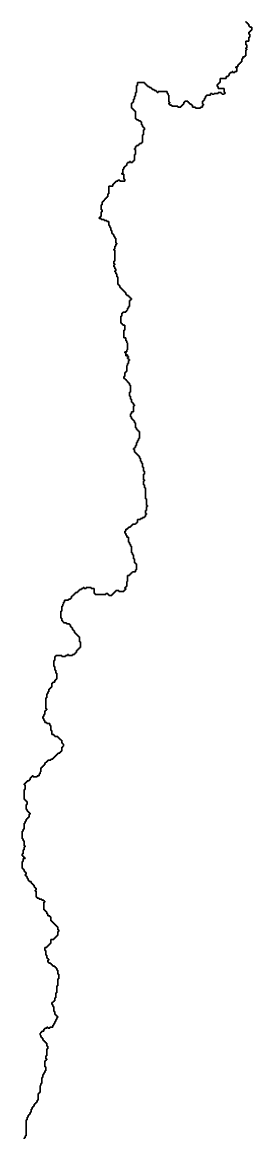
# Model space of a CAD drawing. Header units: inches. Extents: x -98695 to 376223, y 1122520 to 1501782.
# Drawn here: x 84011 to 91198, y 1304827 to 1339743 of the extents above; entities that cross this region are included whole.
import ezdxf

# ---------------------------------------------------------------- set-up
doc = ezdxf.new("R2010")
doc.units = ezdxf.units.IN
doc.header["$MEASUREMENT"] = 0
doc.layers.add('subs1', color=7, linetype='Continuous', true_color=0xc8dcf7)

msp = doc.modelspace()

# ---------------------------------------------------------------- linework, layer by layer
at = {"layer": 'subs1'}
for points in [[(91013, 1339774, 0), (91013, 1339743, 0), (91044, 1339743, 0), (91044, 1339712, 0), (91075, 1339712, 0), (91075, 1339681, 0), (91106, 1339681, 0), (91106, 1339620, 0), (91137, 1339620, 0), (91137, 1339589, 0), (91198, 1339589, 0), (91198, 1339496, 0), (91167, 1339496, 0), (91167, 1339465, 0), (91137, 1339465, 0), (91137, 1339435, 0), (91106, 1339435, 0), (91106, 1339373, 0), (91137, 1339373, 0), (91137, 1339280, 0), (91106, 1339280, 0), (91106, 1339157, 0), (91013, 1339157, 0), (91013, 1339034, 0), (91044, 1339034, 0), (91044, 1338941, 0), (91013, 1338941, 0), (91013, 1338910, 0), (91044, 1338910, 0), (91044, 1338879, 0), (91013, 1338879, 0), (91013, 1338694, 0), (90982, 1338694, 0), (90982, 1338663, 0), (90921, 1338663, 0), (90921, 1338602, 0), (90890, 1338602, 0), (90890, 1338509, 0), (90859, 1338509, 0), (90859, 1338478, 0), (90828, 1338478, 0), (90828, 1338448, 0), (90797, 1338448, 0), (90797, 1338417, 0), (90766, 1338417, 0), (90766, 1338355, 0), (90705, 1338355, 0), (90705, 1338324, 0), (90736, 1338324, 0), (90736, 1338201, 0), (90674, 1338201, 0), (90674, 1338170, 0), (90612, 1338170, 0), (90612, 1338201, 0), (90581, 1338201, 0), (90581, 1338170, 0), (90520, 1338170, 0), (90520, 1338139, 0), (90489, 1338139, 0), (90489, 1338077, 0), (90458, 1338077, 0), (90458, 1338047, 0), (90396, 1338047, 0), (90396, 1337985, 0), (90211, 1337985, 0), (90211, 1337861, 0), (90180, 1337861, 0), (90180, 1337831, 0), (90150, 1337831, 0), (90150, 1337800, 0), (90119, 1337800, 0), (90119, 1337738, 0), (90150, 1337738, 0), (90150, 1337676, 0), (90335, 1337676, 0), (90335, 1337553, 0), (90365, 1337553, 0), (90365, 1337522, 0), (90335, 1337522, 0), (90335, 1337491, 0), (90273, 1337491, 0), (90273, 1337522, 0), (90242, 1337522, 0), (90242, 1337553, 0), (90150, 1337553, 0), (90150, 1337522, 0), (90026, 1337522, 0), (90026, 1337491, 0), (89964, 1337491, 0), (89964, 1337522, 0), (89903, 1337522, 0), (89903, 1337460, 0), (89779, 1337460, 0), (89779, 1337430, 0), (89749, 1337430, 0), (89749, 1337368, 0), (89718, 1337368, 0), (89718, 1337306, 0), (89687, 1337306, 0), (89687, 1337275, 0), (89656, 1337275, 0), (89656, 1337183, 0), (89687, 1337183, 0), (89687, 1337152, 0), (89656, 1337152, 0), (89656, 1337090, 0), (89594, 1337090, 0), (89594, 1337059, 0), (89440, 1337059, 0), (89440, 1337090, 0), (89347, 1337090, 0), (89347, 1337152, 0), (89317, 1337152, 0), (89317, 1337183, 0), (89255, 1337183, 0), (89255, 1337214, 0), (89224, 1337214, 0), (89224, 1337244, 0), (89193, 1337244, 0), (89193, 1337275, 0), (89101, 1337275, 0), (89101, 1337244, 0), (89070, 1337244, 0), (89070, 1337183, 0), (89039, 1337183, 0), (89039, 1337152, 0), (89008, 1337152, 0), (89008, 1337121, 0), (88977, 1337121, 0), (88977, 1337090, 0), (88885, 1337090, 0), (88885, 1337121, 0), (88700, 1337121, 0), (88700, 1337152, 0), (88638, 1337152, 0), (88638, 1337183, 0), (88607, 1337183, 0), (88607, 1337214, 0), (88638, 1337214, 0), (88638, 1337244, 0), (88607, 1337244, 0), (88607, 1337460, 0), (88576, 1337460, 0), (88576, 1337522, 0), (88545, 1337522, 0), (88545, 1337584, 0), (88268, 1337584, 0), (88268, 1337553, 0), (88237, 1337553, 0), (88237, 1337584, 0), (88206, 1337584, 0), (88206, 1337615, 0), (88144, 1337615, 0), (88144, 1337645, 0), (88083, 1337645, 0), (88083, 1337676, 0), (88052, 1337676, 0), (88052, 1337707, 0), (87990, 1337707, 0), (87990, 1337738, 0), (87929, 1337738, 0), (87929, 1337769, 0), (87898, 1337769, 0), (87898, 1337800, 0), (87867, 1337800, 0), (87867, 1337831, 0), (87836, 1337831, 0), (87836, 1337861, 0), (87620, 1337861, 0), (87620, 1337769, 0), (87589, 1337769, 0), (87589, 1337553, 0), (87558, 1337553, 0), (87558, 1337430, 0), (87528, 1337430, 0), (87528, 1337337, 0), (87497, 1337337, 0), (87497, 1337244, 0), (87466, 1337244, 0), (87466, 1337214, 0), (87435, 1337214, 0), (87435, 1337059, 0), (87466, 1337059, 0), (87466, 1337029, 0), (87497, 1337029, 0), (87497, 1336998, 0), (87528, 1336998, 0), (87528, 1336967, 0), (87558, 1336967, 0), (87558, 1336720, 0), (87589, 1336720, 0), (87589, 1336689, 0), (87651, 1336689, 0), (87651, 1336658, 0), (87713, 1336658, 0), (87713, 1336628, 0), (87743, 1336628, 0), (87743, 1336535, 0), (87774, 1336535, 0), (87774, 1336473, 0), (87805, 1336473, 0), (87805, 1336442, 0), (87836, 1336442, 0), (87836, 1336381, 0), (87805, 1336381, 0), (87805, 1336227, 0), (87774, 1336227, 0), (87774, 1335980, 0), (87743, 1335980, 0), (87743, 1335949, 0), (87682, 1335949, 0), (87682, 1335918, 0), (87651, 1335918, 0), (87651, 1335887, 0), (87589, 1335887, 0), (87589, 1335856, 0), (87558, 1335856, 0), (87558, 1335795, 0), (87528, 1335795, 0), (87528, 1335764, 0), (87558, 1335764, 0), (87558, 1335610, 0), (87528, 1335610, 0), (87528, 1335425, 0), (87497, 1335425, 0), (87497, 1335394, 0), (87466, 1335394, 0), (87466, 1335363, 0), (87404, 1335363, 0), (87404, 1335394, 0), (87373, 1335394, 0), (87373, 1335363, 0), (87312, 1335363, 0), (87312, 1335332, 0), (87281, 1335332, 0), (87281, 1335270, 0), (87250, 1335270, 0), (87250, 1335239, 0), (87219, 1335239, 0), (87219, 1335209, 0), (87188, 1335209, 0), (87188, 1335147, 0), (87157, 1335147, 0), (87157, 1335024, 0), (87127, 1335024, 0), (87127, 1334993, 0), (87188, 1334993, 0), (87188, 1334838, 0), (87219, 1334838, 0), (87219, 1334777, 0), (87065, 1334777, 0), (87065, 1334808, 0), (87003, 1334808, 0), (87003, 1334777, 0), (86941, 1334777, 0), (86941, 1334746, 0), (86911, 1334746, 0), (86911, 1334715, 0), (86880, 1334715, 0), (86880, 1334684, 0), (86849, 1334684, 0), (86849, 1334623, 0), (86726, 1334623, 0), (86726, 1334376, 0), (86695, 1334376, 0), (86695, 1334283, 0), (86664, 1334283, 0), (86664, 1334252, 0), (86633, 1334252, 0), (86633, 1334221, 0), (86602, 1334221, 0), (86602, 1334191, 0), (86571, 1334191, 0), (86571, 1334160, 0), (86540, 1334160, 0), (86540, 1334129, 0), (86510, 1334129, 0), (86510, 1334036, 0), (86479, 1334036, 0), (86479, 1333882, 0), (86510, 1333882, 0), (86510, 1333820, 0), (86479, 1333820, 0), (86479, 1333666, 0), (86448, 1333666, 0), (86448, 1333635, 0), (86417, 1333635, 0), (86417, 1333605, 0), (86479, 1333605, 0), (86479, 1333574, 0), (86571, 1333574, 0), (86571, 1333543, 0), (86664, 1333543, 0), (86664, 1333512, 0), (86726, 1333512, 0), (86726, 1333389, 0), (86756, 1333389, 0), (86756, 1333327, 0), (86787, 1333327, 0), (86787, 1333234, 0), (86818, 1333234, 0), (86818, 1333142, 0), (86849, 1333142, 0), (86849, 1333111, 0), (86880, 1333111, 0), (86880, 1333049, 0), (86911, 1333049, 0), (86911, 1332988, 0), (86941, 1332988, 0), (86941, 1332833, 0), (86972, 1332833, 0), (86972, 1332803, 0), (86941, 1332803, 0), (86941, 1332741, 0), (86911, 1332741, 0), (86911, 1332648, 0), (86880, 1332648, 0), (86880, 1332617, 0), (86911, 1332617, 0), (86911, 1332278, 0), (86880, 1332278, 0), (86880, 1332186, 0), (86911, 1332186, 0), (86911, 1332155, 0), (86880, 1332155, 0), (86880, 1332093, 0), (86911, 1332093, 0), (86911, 1332031, 0), (86941, 1332031, 0), (86941, 1331970, 0), (86911, 1331970, 0), (86911, 1331939, 0), (86941, 1331939, 0), (86941, 1331877, 0), (86972, 1331877, 0), (86972, 1331785, 0), (87003, 1331785, 0), (87003, 1331538, 0), (87034, 1331538, 0), (87034, 1331507, 0), (87065, 1331507, 0), (87065, 1331445, 0), (87096, 1331445, 0), (87096, 1331414, 0), (87127, 1331414, 0), (87127, 1331384, 0), (87157, 1331384, 0), (87157, 1331353, 0), (87188, 1331353, 0), (87188, 1331322, 0), (87219, 1331322, 0), (87219, 1331291, 0), (87250, 1331291, 0), (87250, 1331229, 0), (87281, 1331229, 0), (87281, 1331199, 0), (87342, 1331199, 0), (87342, 1331168, 0), (87373, 1331168, 0), (87373, 1331137, 0), (87404, 1331137, 0), (87404, 1331106, 0), (87435, 1331106, 0), (87435, 1331075, 0), (87404, 1331075, 0), (87404, 1331044, 0), (87373, 1331044, 0), (87373, 1330859, 0), (87342, 1330859, 0), (87342, 1330798, 0), (87312, 1330798, 0), (87312, 1330736, 0), (87281, 1330736, 0), (87281, 1330705, 0), (87250, 1330705, 0), (87250, 1330674, 0), (87157, 1330674, 0), (87157, 1330643, 0), (87127, 1330643, 0), (87127, 1330551, 0), (87096, 1330551, 0), (87096, 1330335, 0), (87127, 1330335, 0), (87127, 1330304, 0), (87157, 1330304, 0), (87157, 1330273, 0), (87219, 1330273, 0), (87219, 1330119, 0), (87188, 1330119, 0), (87188, 1329872, 0), (87250, 1329872, 0), (87250, 1329780, 0), (87281, 1329780, 0), (87281, 1329718, 0), (87312, 1329718, 0), (87312, 1329502, 0), (87281, 1329502, 0), (87281, 1329440, 0), (87219, 1329440, 0), (87219, 1329409, 0), (87250, 1329409, 0), (87250, 1329317, 0), (87281, 1329317, 0), (87281, 1329348, 0), (87312, 1329348, 0), (87312, 1329286, 0), (87342, 1329286, 0), (87342, 1329255, 0), (87312, 1329255, 0), (87312, 1329224, 0), (87342, 1329224, 0), (87342, 1329193, 0), (87373, 1329193, 0), (87373, 1329163, 0), (87342, 1329163, 0), (87342, 1329070, 0), (87312, 1329070, 0), (87312, 1329008, 0), (87281, 1329008, 0), (87281, 1328823, 0), (87250, 1328823, 0), (87250, 1328792, 0), (87219, 1328792, 0), (87219, 1328669, 0), (87188, 1328669, 0), (87188, 1328607, 0), (87219, 1328607, 0), (87219, 1328577, 0), (87250, 1328577, 0), (87250, 1328546, 0), (87281, 1328546, 0), (87281, 1328515, 0), (87312, 1328515, 0), (87312, 1328484, 0), (87342, 1328484, 0), (87342, 1328453, 0), (87373, 1328453, 0), (87373, 1328391, 0), (87404, 1328391, 0), (87404, 1328176, 0), (87373, 1328176, 0), (87373, 1328052, 0), (87404, 1328052, 0), (87404, 1327960, 0), (87435, 1327960, 0), (87435, 1327867, 0), (87466, 1327867, 0), (87466, 1327836, 0), (87497, 1327836, 0), (87497, 1327775, 0), (87528, 1327775, 0), (87528, 1327744, 0), (87497, 1327744, 0), (87497, 1327559, 0), (87435, 1327559, 0), (87435, 1327497, 0), (87404, 1327497, 0), (87404, 1327404, 0), (87435, 1327404, 0), (87435, 1327343, 0), (87466, 1327343, 0), (87466, 1327312, 0), (87497, 1327312, 0), (87497, 1327281, 0), (87528, 1327281, 0), (87528, 1327219, 0), (87558, 1327219, 0), (87558, 1327065, 0), (87589, 1327065, 0), (87589, 1327003, 0), (87620, 1327003, 0), (87620, 1326972, 0), (87651, 1326972, 0), (87651, 1326942, 0), (87682, 1326942, 0), (87682, 1326726, 0), (87651, 1326726, 0), (87651, 1326664, 0), (87620, 1326664, 0), (87620, 1326602, 0), (87589, 1326602, 0), (87589, 1326510, 0), (87558, 1326510, 0), (87558, 1326448, 0), (87528, 1326448, 0), (87528, 1326417, 0), (87497, 1326417, 0), (87497, 1326386, 0), (87528, 1326386, 0), (87528, 1326294, 0), (87558, 1326294, 0), (87558, 1326263, 0), (87589, 1326263, 0), (87589, 1326232, 0), (87620, 1326232, 0), (87620, 1326201, 0), (87651, 1326201, 0), (87651, 1326170, 0), (87682, 1326170, 0), (87682, 1326109, 0), (87713, 1326109, 0), (87713, 1326016, 0), (87743, 1326016, 0), (87743, 1325955, 0), (87774, 1325955, 0), (87774, 1325831, 0), (87805, 1325831, 0), (87805, 1325708, 0), (87836, 1325708, 0), (87836, 1325615, 0), (87805, 1325615, 0), (87805, 1325430, 0), (87836, 1325430, 0), (87836, 1325399, 0), (87805, 1325399, 0), (87805, 1325276, 0), (87836, 1325276, 0), (87836, 1325183, 0), (87867, 1325183, 0), (87867, 1324844, 0), (87898, 1324844, 0), (87898, 1324628, 0), (87929, 1324628, 0), (87929, 1324597, 0), (87898, 1324597, 0), (87898, 1324474, 0), (87867, 1324474, 0), (87867, 1324381, 0), (87898, 1324381, 0), (87898, 1324351, 0), (87867, 1324351, 0), (87867, 1324289, 0), (87836, 1324289, 0), (87836, 1324258, 0), (87774, 1324258, 0), (87774, 1324227, 0), (87713, 1324227, 0), (87713, 1324196, 0), (87620, 1324196, 0), (87620, 1324104, 0), (87589, 1324104, 0), (87589, 1324073, 0), (87558, 1324073, 0), (87558, 1324042, 0), (87466, 1324042, 0), (87466, 1324011, 0), (87435, 1324011, 0), (87435, 1323980, 0), (87404, 1323980, 0), (87404, 1323950, 0), (87342, 1323950, 0), (87342, 1323919, 0), (87312, 1323919, 0), (87312, 1323888, 0), (87250, 1323888, 0), (87250, 1323826, 0), (87219, 1323826, 0), (87219, 1323764, 0), (87250, 1323764, 0), (87250, 1323703, 0), (87281, 1323703, 0), (87281, 1323641, 0), (87342, 1323641, 0), (87342, 1323487, 0), (87373, 1323487, 0), (87373, 1323425, 0), (87404, 1323425, 0), (87404, 1323363, 0), (87435, 1323363, 0), (87435, 1323147, 0), (87466, 1323147, 0), (87466, 1323086, 0), (87497, 1323086, 0), (87497, 1322962, 0), (87528, 1322962, 0), (87528, 1322839, 0), (87558, 1322839, 0), (87558, 1322808, 0), (87589, 1322808, 0), (87589, 1322623, 0), (87558, 1322623, 0), (87558, 1322561, 0), (87466, 1322561, 0), (87466, 1322531, 0), (87435, 1322531, 0), (87435, 1322500, 0), (87404, 1322500, 0), (87404, 1322469, 0), (87373, 1322469, 0), (87373, 1322438, 0), (87312, 1322438, 0), (87312, 1322253, 0), (87281, 1322253, 0), (87281, 1322099, 0), (87250, 1322099, 0), (87250, 1322068, 0), (87219, 1322068, 0), (87219, 1322037, 0), (87250, 1322037, 0), (87250, 1322006, 0), (87219, 1322006, 0), (87219, 1321975, 0), (87188, 1321975, 0), (87188, 1321944, 0), (87034, 1321944, 0), (87034, 1321975, 0), (86941, 1321975, 0), (86941, 1321944, 0), (86911, 1321944, 0), (86911, 1321914, 0), (86880, 1321914, 0), (86880, 1321883, 0), (86849, 1321883, 0), (86849, 1321852, 0), (86818, 1321852, 0), (86818, 1321821, 0), (86726, 1321821, 0), (86726, 1321852, 0), (86695, 1321852, 0), (86695, 1321883, 0), (86633, 1321883, 0), (86633, 1321852, 0), (86294, 1321852, 0), (86294, 1321883, 0), (86263, 1321883, 0), (86263, 1322037, 0), (86170, 1322037, 0), (86170, 1322068, 0), (86016, 1322068, 0), (86016, 1322037, 0), (85954, 1322037, 0), (85954, 1322068, 0), (85923, 1322068, 0), (85923, 1322037, 0), (85862, 1322037, 0), (85862, 1322006, 0), (85800, 1322006, 0), (85800, 1321975, 0), (85769, 1321975, 0), (85769, 1321944, 0), (85738, 1321944, 0), (85738, 1321914, 0), (85677, 1321914, 0), (85677, 1321883, 0), (85646, 1321883, 0), (85646, 1321852, 0), (85615, 1321852, 0), (85615, 1321821, 0), (85584, 1321821, 0), (85584, 1321790, 0), (85553, 1321790, 0), (85553, 1321729, 0), (85522, 1321729, 0), (85522, 1321698, 0), (85461, 1321698, 0), (85461, 1321667, 0), (85337, 1321667, 0), (85337, 1321605, 0), (85307, 1321605, 0), (85307, 1321543, 0), (85276, 1321543, 0), (85276, 1321482, 0), (85245, 1321482, 0), (85245, 1321328, 0), (85214, 1321328, 0), (85214, 1321112, 0), (85245, 1321112, 0), (85245, 1321019, 0), (85276, 1321019, 0), (85276, 1320988, 0), (85307, 1320988, 0), (85307, 1320957, 0), (85399, 1320957, 0), (85399, 1320927, 0), (85492, 1320927, 0), (85492, 1320896, 0), (85522, 1320896, 0), (85522, 1320834, 0), (85553, 1320834, 0), (85553, 1320803, 0), (85584, 1320803, 0), (85584, 1320741, 0), (85615, 1320741, 0), (85615, 1320711, 0), (85646, 1320711, 0), (85646, 1320649, 0), (85677, 1320649, 0), (85677, 1320618, 0), (85708, 1320618, 0), (85708, 1320587, 0), (85738, 1320587, 0), (85738, 1320556, 0), (85769, 1320556, 0), (85769, 1320526, 0), (85800, 1320526, 0), (85800, 1320371, 0), (85831, 1320371, 0), (85831, 1320186, 0), (85800, 1320186, 0), (85800, 1320155, 0), (85769, 1320155, 0), (85769, 1320124, 0), (85738, 1320124, 0), (85738, 1320094, 0), (85708, 1320094, 0), (85708, 1320032, 0), (85677, 1320032, 0), (85677, 1320001, 0), (85646, 1320001, 0), (85646, 1319970, 0), (85584, 1319970, 0), (85584, 1319939, 0), (85461, 1319939, 0), (85461, 1319970, 0), (85430, 1319970, 0), (85430, 1319939, 0), (85368, 1319939, 0), (85368, 1319909, 0), (85245, 1319909, 0), (85245, 1319939, 0), (85060, 1319939, 0), (85060, 1319909, 0), (85029, 1319909, 0), (85029, 1319785, 0), (84998, 1319785, 0), (84998, 1319600, 0), (85029, 1319600, 0), (85029, 1319477, 0), (85060, 1319477, 0), (85060, 1319384, 0), (85091, 1319384, 0), (85091, 1319199, 0), (85060, 1319199, 0), (85060, 1319168, 0), (85029, 1319168, 0), (85029, 1319107, 0), (84967, 1319107, 0), (84967, 1319076, 0), (84936, 1319076, 0), (84936, 1318952, 0), (84906, 1318952, 0), (84906, 1318921, 0), (84875, 1318921, 0), (84875, 1318891, 0), (84844, 1318891, 0), (84844, 1318798, 0), (84813, 1318798, 0), (84813, 1318736, 0), (84782, 1318736, 0), (84782, 1318613, 0), (84751, 1318613, 0), (84751, 1318274, 0), (84782, 1318274, 0), (84782, 1318243, 0), (84751, 1318243, 0), (84751, 1318212, 0), (84720, 1318212, 0), (84720, 1318089, 0), (84690, 1318089, 0), (84690, 1318027, 0), (84659, 1318027, 0), (84659, 1317965, 0), (84690, 1317965, 0), (84690, 1317904, 0), (84720, 1317904, 0), (84720, 1317842, 0), (84782, 1317842, 0), (84782, 1317811, 0), (84875, 1317811, 0), (84875, 1317749, 0), (84906, 1317749, 0), (84906, 1317595, 0), (84936, 1317595, 0), (84936, 1317472, 0), (84998, 1317472, 0), (84998, 1317441, 0), (85029, 1317441, 0), (85029, 1317410, 0), (85121, 1317410, 0), (85121, 1317379, 0), (85152, 1317379, 0), (85152, 1317348, 0), (85183, 1317348, 0), (85183, 1317317, 0), (85214, 1317317, 0), (85214, 1317287, 0), (85245, 1317287, 0), (85245, 1317194, 0), (85276, 1317194, 0), (85276, 1317163, 0), (85307, 1317163, 0), (85307, 1317102, 0), (85276, 1317102, 0), (85276, 1317071, 0), (85245, 1317071, 0), (85245, 1316947, 0), (85214, 1316947, 0), (85214, 1316916, 0), (85183, 1316916, 0), (85183, 1316886, 0), (85121, 1316886, 0), (85121, 1316855, 0), (85091, 1316855, 0), (85091, 1316824, 0), (85060, 1316824, 0), (85060, 1316793, 0), (85029, 1316793, 0), (85029, 1316762, 0), (84998, 1316762, 0), (84998, 1316731, 0), (84967, 1316731, 0), (84967, 1316700, 0), (84906, 1316700, 0), (84906, 1316670, 0), (84813, 1316670, 0), (84813, 1316639, 0), (84782, 1316639, 0), (84782, 1316608, 0), (84751, 1316608, 0), (84751, 1316577, 0), (84720, 1316577, 0), (84720, 1316515, 0), (84690, 1316515, 0), (84690, 1316485, 0), (84659, 1316485, 0), (84659, 1316454, 0), (84628, 1316454, 0), (84628, 1316423, 0), (84597, 1316423, 0), (84597, 1316299, 0), (84566, 1316299, 0), (84566, 1316238, 0), (84535, 1316238, 0), (84535, 1316176, 0), (84474, 1316176, 0), (84474, 1316145, 0), (84350, 1316145, 0), (84350, 1316176, 0), (84319, 1316176, 0), (84319, 1316145, 0), (84289, 1316145, 0), (84289, 1316114, 0), (84258, 1316114, 0), (84258, 1316053, 0), (84227, 1316053, 0), (84227, 1316022, 0), (84165, 1316022, 0), (84165, 1315991, 0), (84134, 1315991, 0), (84134, 1315960, 0), (84104, 1315960, 0), (84104, 1315929, 0), (84073, 1315929, 0), (84073, 1315898, 0), (84104, 1315898, 0), (84104, 1315744, 0), (84073, 1315744, 0), (84073, 1315436, 0), (84104, 1315436, 0), (84104, 1315405, 0), (84134, 1315405, 0), (84134, 1315374, 0), (84165, 1315374, 0), (84165, 1315282, 0), (84134, 1315282, 0), (84134, 1315127, 0), (84165, 1315127, 0), (84165, 1315066, 0), (84196, 1315066, 0), (84196, 1315035, 0), (84227, 1315035, 0), (84227, 1315004, 0), (84258, 1315004, 0), (84258, 1314973, 0), (84227, 1314973, 0), (84227, 1314881, 0), (84196, 1314881, 0), (84196, 1314850, 0), (84165, 1314850, 0), (84165, 1314819, 0), (84134, 1314819, 0), (84134, 1314757, 0), (84104, 1314757, 0), (84104, 1314695, 0), (84073, 1314695, 0), (84073, 1314510, 0), (84042, 1314510, 0), (84042, 1314449, 0), (84011, 1314449, 0), (84011, 1314202, 0), (84042, 1314202, 0), (84042, 1314140, 0), (84073, 1314140, 0), (84073, 1313986, 0), (84104, 1313986, 0), (84104, 1313955, 0), (84073, 1313955, 0), (84073, 1313863, 0), (84042, 1313863, 0), (84042, 1313739, 0), (84011, 1313739, 0), (84011, 1313678, 0), (84042, 1313678, 0), (84042, 1313647, 0), (84073, 1313647, 0), (84073, 1313616, 0), (84104, 1313616, 0), (84104, 1313585, 0), (84042, 1313585, 0), (84042, 1313492, 0), (84011, 1313492, 0), (84011, 1313276, 0), (84042, 1313276, 0), (84042, 1313246, 0), (84073, 1313246, 0), (84073, 1313184, 0), (84104, 1313184, 0), (84104, 1313153, 0), (84134, 1313153, 0), (84134, 1313091, 0), (84104, 1313091, 0), (84104, 1313061, 0), (84134, 1313061, 0), (84134, 1313030, 0), (84165, 1313030, 0), (84165, 1312968, 0), (84196, 1312968, 0), (84196, 1312906, 0), (84227, 1312906, 0), (84227, 1312875, 0), (84289, 1312875, 0), (84289, 1312814, 0), (84319, 1312814, 0), (84319, 1312783, 0), (84350, 1312783, 0), (84350, 1312752, 0), (84381, 1312752, 0), (84381, 1312690, 0), (84412, 1312690, 0), (84412, 1312660, 0), (84443, 1312660, 0), (84443, 1312598, 0), (84412, 1312598, 0), (84412, 1312567, 0), (84443, 1312567, 0), (84443, 1312382, 0), (84474, 1312382, 0), (84474, 1312351, 0), (84535, 1312351, 0), (84535, 1312320, 0), (84628, 1312320, 0), (84628, 1312289, 0), (84690, 1312289, 0), (84690, 1312259, 0), (84720, 1312259, 0), (84720, 1312228, 0), (84690, 1312228, 0), (84690, 1311981, 0), (84720, 1311981, 0), (84720, 1311950, 0), (84751, 1311950, 0), (84751, 1311919, 0), (84782, 1311919, 0), (84782, 1311858, 0), (84813, 1311858, 0), (84813, 1311796, 0), (84875, 1311796, 0), (84875, 1311765, 0), (84906, 1311765, 0), (84906, 1311642, 0), (84936, 1311642, 0), (84936, 1311611, 0), (84967, 1311611, 0), (84967, 1311580, 0), (84998, 1311580, 0), (84998, 1311549, 0), (85029, 1311549, 0), (85029, 1311518, 0), (85060, 1311518, 0), (85060, 1311487, 0), (85091, 1311487, 0), (85091, 1311457, 0), (85121, 1311457, 0), (85121, 1311364, 0), (85152, 1311364, 0), (85152, 1311302, 0), (85121, 1311302, 0), (85121, 1311179, 0), (85091, 1311179, 0), (85091, 1311148, 0), (85060, 1311148, 0), (85060, 1311117, 0), (85029, 1311117, 0), (85029, 1311086, 0), (84998, 1311086, 0), (84998, 1311056, 0), (84906, 1311056, 0), (84906, 1310932, 0), (84875, 1310932, 0), (84875, 1310901, 0), (84844, 1310901, 0), (84844, 1310870, 0), (84813, 1310870, 0), (84813, 1310840, 0), (84782, 1310840, 0), (84782, 1310809, 0), (84720, 1310809, 0), (84720, 1310716, 0), (84751, 1310716, 0), (84751, 1310562, 0), (84782, 1310562, 0), (84782, 1310469, 0), (84813, 1310469, 0), (84813, 1310439, 0), (84844, 1310439, 0), (84844, 1310408, 0), (84813, 1310408, 0), (84813, 1310346, 0), (84844, 1310346, 0), (84844, 1310315, 0), (84906, 1310315, 0), (84906, 1310284, 0), (84936, 1310284, 0), (84936, 1310254, 0), (84967, 1310254, 0), (84967, 1310223, 0), (85029, 1310223, 0), (85029, 1310192, 0), (85060, 1310192, 0), (85060, 1310161, 0), (85091, 1310161, 0), (85091, 1310099, 0), (85121, 1310099, 0), (85121, 1309976, 0), (85152, 1309976, 0), (85152, 1309822, 0), (85121, 1309822, 0), (85121, 1309606, 0), (85091, 1309606, 0), (85091, 1309390, 0), (85060, 1309390, 0), (85060, 1309236, 0), (85029, 1309236, 0), (85029, 1309143, 0), (84998, 1309143, 0), (84998, 1309112, 0), (84967, 1309112, 0), (84967, 1309081, 0), (84936, 1309081, 0), (84936, 1309020, 0), (84967, 1309020, 0), (84967, 1308958, 0), (84998, 1308958, 0), (84998, 1308804, 0), (85029, 1308804, 0), (85029, 1308711, 0), (85060, 1308711, 0), (85060, 1308680, 0), (85091, 1308680, 0), (85091, 1308649, 0), (85121, 1308649, 0), (85121, 1308619, 0), (85091, 1308619, 0), (85091, 1308557, 0), (85060, 1308557, 0), (85060, 1308495, 0), (85029, 1308495, 0), (85029, 1308434, 0), (84998, 1308434, 0), (84998, 1308372, 0), (84967, 1308372, 0), (84967, 1308310, 0), (84875, 1308310, 0), (84875, 1308279, 0), (84813, 1308279, 0), (84813, 1308310, 0), (84782, 1308310, 0), (84782, 1308279, 0), (84720, 1308279, 0), (84720, 1308248, 0), (84690, 1308248, 0), (84690, 1308187, 0), (84628, 1308187, 0), (84628, 1308156, 0), (84597, 1308156, 0), (84597, 1308125, 0), (84566, 1308125, 0), (84566, 1308063, 0), (84597, 1308063, 0), (84597, 1308002, 0), (84628, 1308002, 0), (84628, 1307971, 0), (84659, 1307971, 0), (84659, 1307909, 0), (84690, 1307909, 0), (84690, 1307878, 0), (84720, 1307878, 0), (84720, 1307847, 0), (84751, 1307847, 0), (84751, 1307817, 0), (84782, 1307817, 0), (84782, 1307724, 0), (84813, 1307724, 0), (84813, 1307632, 0), (84782, 1307632, 0), (84782, 1307416, 0), (84751, 1307416, 0), (84751, 1307323, 0), (84782, 1307323, 0), (84782, 1307292, 0), (84751, 1307292, 0), (84751, 1307261, 0), (84720, 1307261, 0), (84720, 1307076, 0), (84751, 1307076, 0), (84751, 1306953, 0), (84720, 1306953, 0), (84720, 1306891, 0), (84690, 1306891, 0), (84690, 1306830, 0), (84659, 1306830, 0), (84659, 1306737, 0), (84628, 1306737, 0), (84628, 1306552, 0), (84597, 1306552, 0), (84597, 1306490, 0), (84566, 1306490, 0), (84566, 1306274, 0), (84535, 1306274, 0), (84535, 1306243, 0), (84505, 1306243, 0), (84505, 1306027, 0), (84474, 1306027, 0), (84474, 1305966, 0), (84443, 1305966, 0), (84443, 1305935, 0), (84412, 1305935, 0), (84412, 1305904, 0), (84381, 1305904, 0), (84381, 1305842, 0), (84350, 1305842, 0), (84350, 1305812, 0), (84319, 1305812, 0), (84319, 1305750, 0), (84289, 1305750, 0), (84289, 1305657, 0), (84258, 1305657, 0), (84258, 1305596, 0), (84227, 1305596, 0), (84227, 1305565, 0), (84196, 1305565, 0), (84196, 1305503, 0), (84165, 1305503, 0), (84165, 1305411, 0), (84134, 1305411, 0), (84134, 1304917, 0), (84104, 1304917, 0), (84104, 1304855, 0), (84073, 1304855, 0), (84073, 1304824, 0)], [(84073, 1304824, 0), (84073, 1304855, 0), (84104, 1304855, 0), (84104, 1304917, 0), (84134, 1304917, 0), (84134, 1305411, 0), (84165, 1305411, 0), (84165, 1305503, 0), (84196, 1305503, 0), (84196, 1305565, 0), (84227, 1305565, 0), (84227, 1305596, 0), (84258, 1305596, 0), (84258, 1305657, 0), (84289, 1305657, 0), (84289, 1305750, 0), (84319, 1305750, 0), (84319, 1305812, 0), (84350, 1305812, 0), (84350, 1305842, 0), (84381, 1305842, 0), (84381, 1305904, 0), (84412, 1305904, 0), (84412, 1305935, 0), (84443, 1305935, 0), (84443, 1305966, 0), (84474, 1305966, 0), (84474, 1306027, 0), (84505, 1306027, 0), (84505, 1306243, 0), (84535, 1306243, 0), (84535, 1306274, 0), (84566, 1306274, 0), (84566, 1306490, 0), (84597, 1306490, 0), (84597, 1306552, 0), (84628, 1306552, 0), (84628, 1306737, 0), (84659, 1306737, 0), (84659, 1306830, 0), (84690, 1306830, 0), (84690, 1306891, 0), (84720, 1306891, 0), (84720, 1306953, 0), (84751, 1306953, 0), (84751, 1307076, 0), (84720, 1307076, 0), (84720, 1307261, 0), (84751, 1307261, 0), (84751, 1307292, 0), (84782, 1307292, 0), (84782, 1307323, 0), (84751, 1307323, 0), (84751, 1307416, 0), (84782, 1307416, 0), (84782, 1307632, 0), (84813, 1307632, 0), (84813, 1307724, 0), (84782, 1307724, 0), (84782, 1307817, 0), (84751, 1307817, 0), (84751, 1307847, 0), (84720, 1307847, 0), (84720, 1307878, 0), (84690, 1307878, 0), (84690, 1307909, 0), (84659, 1307909, 0), (84659, 1307971, 0), (84628, 1307971, 0), (84628, 1308002, 0), (84597, 1308002, 0), (84597, 1308063, 0), (84566, 1308063, 0), (84566, 1308125, 0), (84597, 1308125, 0), (84597, 1308156, 0), (84628, 1308156, 0), (84628, 1308187, 0), (84690, 1308187, 0), (84690, 1308248, 0), (84720, 1308248, 0), (84720, 1308279, 0), (84782, 1308279, 0), (84782, 1308310, 0), (84813, 1308310, 0), (84813, 1308279, 0), (84875, 1308279, 0), (84875, 1308310, 0), (84967, 1308310, 0), (84967, 1308372, 0), (84998, 1308372, 0), (84998, 1308434, 0), (85029, 1308434, 0), (85029, 1308495, 0), (85060, 1308495, 0), (85060, 1308557, 0), (85091, 1308557, 0), (85091, 1308619, 0), (85121, 1308619, 0), (85121, 1308649, 0), (85091, 1308649, 0), (85091, 1308680, 0), (85060, 1308680, 0), (85060, 1308711, 0), (85029, 1308711, 0), (85029, 1308804, 0), (84998, 1308804, 0), (84998, 1308958, 0), (84967, 1308958, 0), (84967, 1309020, 0), (84936, 1309020, 0), (84936, 1309081, 0), (84967, 1309081, 0), (84967, 1309112, 0), (84998, 1309112, 0), (84998, 1309143, 0), (85029, 1309143, 0), (85029, 1309236, 0), (85060, 1309236, 0), (85060, 1309390, 0), (85091, 1309390, 0), (85091, 1309606, 0), (85121, 1309606, 0), (85121, 1309822, 0), (85152, 1309822, 0), (85152, 1309976, 0), (85121, 1309976, 0), (85121, 1310099, 0), (85091, 1310099, 0), (85091, 1310161, 0), (85060, 1310161, 0), (85060, 1310192, 0), (85029, 1310192, 0), (85029, 1310223, 0), (84967, 1310223, 0), (84967, 1310254, 0), (84936, 1310254, 0), (84936, 1310284, 0), (84906, 1310284, 0), (84906, 1310315, 0), (84844, 1310315, 0), (84844, 1310346, 0), (84813, 1310346, 0), (84813, 1310408, 0), (84844, 1310408, 0), (84844, 1310439, 0), (84813, 1310439, 0), (84813, 1310469, 0), (84782, 1310469, 0), (84782, 1310562, 0), (84751, 1310562, 0), (84751, 1310716, 0), (84720, 1310716, 0), (84720, 1310809, 0), (84782, 1310809, 0), (84782, 1310840, 0), (84813, 1310840, 0), (84813, 1310870, 0), (84844, 1310870, 0), (84844, 1310901, 0), (84875, 1310901, 0), (84875, 1310932, 0), (84906, 1310932, 0), (84906, 1311056, 0), (84998, 1311056, 0), (84998, 1311086, 0), (85029, 1311086, 0), (85029, 1311117, 0), (85060, 1311117, 0), (85060, 1311148, 0), (85091, 1311148, 0), (85091, 1311179, 0), (85121, 1311179, 0), (85121, 1311302, 0), (85152, 1311302, 0), (85152, 1311364, 0), (85121, 1311364, 0), (85121, 1311457, 0), (85091, 1311457, 0), (85091, 1311487, 0), (85060, 1311487, 0), (85060, 1311518, 0), (85029, 1311518, 0), (85029, 1311549, 0), (84998, 1311549, 0), (84998, 1311580, 0), (84967, 1311580, 0), (84967, 1311611, 0), (84936, 1311611, 0), (84936, 1311642, 0), (84906, 1311642, 0), (84906, 1311765, 0), (84875, 1311765, 0), (84875, 1311796, 0), (84813, 1311796, 0), (84813, 1311858, 0), (84782, 1311858, 0), (84782, 1311919, 0), (84751, 1311919, 0), (84751, 1311950, 0), (84720, 1311950, 0), (84720, 1311981, 0), (84690, 1311981, 0), (84690, 1312228, 0), (84720, 1312228, 0), (84720, 1312259, 0), (84690, 1312259, 0), (84690, 1312289, 0), (84628, 1312289, 0), (84628, 1312320, 0), (84535, 1312320, 0), (84535, 1312351, 0), (84474, 1312351, 0), (84474, 1312382, 0), (84443, 1312382, 0), (84443, 1312567, 0), (84412, 1312567, 0), (84412, 1312598, 0), (84443, 1312598, 0), (84443, 1312660, 0), (84412, 1312660, 0), (84412, 1312690, 0), (84381, 1312690, 0), (84381, 1312752, 0), (84350, 1312752, 0), (84350, 1312783, 0), (84319, 1312783, 0), (84319, 1312814, 0), (84289, 1312814, 0), (84289, 1312875, 0), (84227, 1312875, 0), (84227, 1312906, 0), (84196, 1312906, 0), (84196, 1312968, 0), (84165, 1312968, 0), (84165, 1313030, 0), (84134, 1313030, 0), (84134, 1313061, 0), (84104, 1313061, 0), (84104, 1313091, 0), (84134, 1313091, 0), (84134, 1313153, 0), (84104, 1313153, 0), (84104, 1313184, 0), (84073, 1313184, 0), (84073, 1313246, 0), (84042, 1313246, 0), (84042, 1313276, 0), (84011, 1313276, 0), (84011, 1313492, 0), (84042, 1313492, 0), (84042, 1313585, 0), (84104, 1313585, 0), (84104, 1313616, 0), (84073, 1313616, 0), (84073, 1313647, 0), (84042, 1313647, 0), (84042, 1313678, 0), (84011, 1313678, 0), (84011, 1313739, 0), (84042, 1313739, 0), (84042, 1313863, 0), (84073, 1313863, 0), (84073, 1313955, 0), (84104, 1313955, 0), (84104, 1313986, 0), (84073, 1313986, 0), (84073, 1314140, 0), (84042, 1314140, 0), (84042, 1314202, 0), (84011, 1314202, 0), (84011, 1314449, 0), (84042, 1314449, 0), (84042, 1314510, 0), (84073, 1314510, 0), (84073, 1314695, 0), (84104, 1314695, 0), (84104, 1314757, 0), (84134, 1314757, 0), (84134, 1314819, 0), (84165, 1314819, 0), (84165, 1314850, 0), (84196, 1314850, 0), (84196, 1314881, 0), (84227, 1314881, 0), (84227, 1314973, 0), (84258, 1314973, 0), (84258, 1315004, 0), (84227, 1315004, 0), (84227, 1315035, 0), (84196, 1315035, 0), (84196, 1315066, 0), (84165, 1315066, 0), (84165, 1315127, 0), (84134, 1315127, 0), (84134, 1315282, 0), (84165, 1315282, 0), (84165, 1315374, 0), (84134, 1315374, 0), (84134, 1315405, 0), (84104, 1315405, 0), (84104, 1315436, 0), (84073, 1315436, 0), (84073, 1315744, 0), (84104, 1315744, 0), (84104, 1315898, 0), (84073, 1315898, 0), (84073, 1315929, 0), (84104, 1315929, 0), (84104, 1315960, 0), (84134, 1315960, 0), (84134, 1315991, 0), (84165, 1315991, 0), (84165, 1316022, 0), (84227, 1316022, 0), (84227, 1316053, 0), (84258, 1316053, 0), (84258, 1316114, 0), (84289, 1316114, 0), (84289, 1316145, 0), (84319, 1316145, 0), (84319, 1316176, 0), (84350, 1316176, 0), (84350, 1316145, 0), (84474, 1316145, 0), (84474, 1316176, 0), (84535, 1316176, 0), (84535, 1316238, 0), (84566, 1316238, 0), (84566, 1316299, 0), (84597, 1316299, 0), (84597, 1316423, 0), (84628, 1316423, 0), (84628, 1316454, 0), (84659, 1316454, 0), (84659, 1316485, 0), (84690, 1316485, 0), (84690, 1316515, 0), (84720, 1316515, 0), (84720, 1316577, 0), (84751, 1316577, 0), (84751, 1316608, 0), (84782, 1316608, 0), (84782, 1316639, 0), (84813, 1316639, 0), (84813, 1316670, 0), (84906, 1316670, 0), (84906, 1316700, 0), (84967, 1316700, 0), (84967, 1316731, 0), (84998, 1316731, 0), (84998, 1316762, 0), (85029, 1316762, 0), (85029, 1316793, 0), (85060, 1316793, 0), (85060, 1316824, 0), (85091, 1316824, 0), (85091, 1316855, 0), (85121, 1316855, 0), (85121, 1316886, 0), (85183, 1316886, 0), (85183, 1316916, 0), (85214, 1316916, 0), (85214, 1316947, 0), (85245, 1316947, 0), (85245, 1317071, 0), (85276, 1317071, 0), (85276, 1317102, 0), (85307, 1317102, 0), (85307, 1317163, 0), (85276, 1317163, 0), (85276, 1317194, 0), (85245, 1317194, 0), (85245, 1317287, 0), (85214, 1317287, 0), (85214, 1317317, 0), (85183, 1317317, 0), (85183, 1317348, 0), (85152, 1317348, 0), (85152, 1317379, 0), (85121, 1317379, 0), (85121, 1317410, 0), (85029, 1317410, 0), (85029, 1317441, 0), (84998, 1317441, 0), (84998, 1317472, 0), (84936, 1317472, 0), (84936, 1317595, 0), (84906, 1317595, 0), (84906, 1317749, 0), (84875, 1317749, 0), (84875, 1317811, 0), (84782, 1317811, 0), (84782, 1317842, 0), (84720, 1317842, 0), (84720, 1317904, 0), (84690, 1317904, 0), (84690, 1317965, 0), (84659, 1317965, 0), (84659, 1318027, 0), (84690, 1318027, 0), (84690, 1318089, 0), (84720, 1318089, 0), (84720, 1318212, 0), (84751, 1318212, 0), (84751, 1318243, 0), (84782, 1318243, 0), (84782, 1318274, 0), (84751, 1318274, 0), (84751, 1318613, 0), (84782, 1318613, 0), (84782, 1318736, 0), (84813, 1318736, 0), (84813, 1318798, 0), (84844, 1318798, 0), (84844, 1318891, 0), (84875, 1318891, 0), (84875, 1318921, 0), (84906, 1318921, 0), (84906, 1318952, 0), (84936, 1318952, 0), (84936, 1319076, 0), (84967, 1319076, 0), (84967, 1319107, 0), (85029, 1319107, 0), (85029, 1319168, 0), (85060, 1319168, 0), (85060, 1319199, 0), (85091, 1319199, 0), (85091, 1319384, 0), (85060, 1319384, 0), (85060, 1319477, 0), (85029, 1319477, 0), (85029, 1319600, 0), (84998, 1319600, 0), (84998, 1319785, 0), (85029, 1319785, 0), (85029, 1319909, 0), (85060, 1319909, 0), (85060, 1319939, 0), (85245, 1319939, 0), (85245, 1319909, 0), (85368, 1319909, 0), (85368, 1319939, 0), (85430, 1319939, 0), (85430, 1319970, 0), (85461, 1319970, 0), (85461, 1319939, 0), (85584, 1319939, 0), (85584, 1319970, 0), (85646, 1319970, 0), (85646, 1320001, 0), (85677, 1320001, 0), (85677, 1320032, 0), (85708, 1320032, 0), (85708, 1320094, 0), (85738, 1320094, 0), (85738, 1320124, 0), (85769, 1320124, 0), (85769, 1320155, 0), (85800, 1320155, 0), (85800, 1320186, 0), (85831, 1320186, 0), (85831, 1320371, 0), (85800, 1320371, 0), (85800, 1320526, 0), (85769, 1320526, 0), (85769, 1320556, 0), (85738, 1320556, 0), (85738, 1320587, 0), (85708, 1320587, 0), (85708, 1320618, 0), (85677, 1320618, 0), (85677, 1320649, 0), (85646, 1320649, 0), (85646, 1320711, 0), (85615, 1320711, 0), (85615, 1320741, 0), (85584, 1320741, 0), (85584, 1320803, 0), (85553, 1320803, 0), (85553, 1320834, 0), (85522, 1320834, 0), (85522, 1320896, 0), (85492, 1320896, 0), (85492, 1320927, 0), (85399, 1320927, 0), (85399, 1320957, 0), (85307, 1320957, 0), (85307, 1320988, 0), (85276, 1320988, 0), (85276, 1321019, 0), (85245, 1321019, 0), (85245, 1321112, 0), (85214, 1321112, 0), (85214, 1321328, 0), (85245, 1321328, 0), (85245, 1321482, 0), (85276, 1321482, 0), (85276, 1321543, 0), (85307, 1321543, 0), (85307, 1321605, 0), (85337, 1321605, 0), (85337, 1321667, 0), (85461, 1321667, 0), (85461, 1321698, 0), (85522, 1321698, 0), (85522, 1321729, 0), (85553, 1321729, 0), (85553, 1321790, 0), (85584, 1321790, 0), (85584, 1321821, 0), (85615, 1321821, 0), (85615, 1321852, 0), (85646, 1321852, 0), (85646, 1321883, 0), (85677, 1321883, 0), (85677, 1321914, 0), (85738, 1321914, 0), (85738, 1321944, 0), (85769, 1321944, 0), (85769, 1321975, 0), (85800, 1321975, 0), (85800, 1322006, 0), (85862, 1322006, 0), (85862, 1322037, 0), (85923, 1322037, 0), (85923, 1322068, 0), (85954, 1322068, 0), (85954, 1322037, 0), (86016, 1322037, 0), (86016, 1322068, 0), (86170, 1322068, 0), (86170, 1322037, 0), (86263, 1322037, 0), (86263, 1321883, 0), (86294, 1321883, 0), (86294, 1321852, 0), (86633, 1321852, 0), (86633, 1321883, 0), (86695, 1321883, 0), (86695, 1321852, 0), (86726, 1321852, 0), (86726, 1321821, 0), (86818, 1321821, 0), (86818, 1321852, 0), (86849, 1321852, 0), (86849, 1321883, 0), (86880, 1321883, 0), (86880, 1321914, 0), (86911, 1321914, 0), (86911, 1321944, 0), (86941, 1321944, 0), (86941, 1321975, 0), (87034, 1321975, 0), (87034, 1321944, 0), (87188, 1321944, 0), (87188, 1321975, 0), (87219, 1321975, 0), (87219, 1322006, 0), (87250, 1322006, 0), (87250, 1322037, 0), (87219, 1322037, 0), (87219, 1322068, 0), (87250, 1322068, 0), (87250, 1322099, 0), (87281, 1322099, 0), (87281, 1322253, 0), (87312, 1322253, 0), (87312, 1322438, 0), (87373, 1322438, 0), (87373, 1322469, 0), (87404, 1322469, 0), (87404, 1322500, 0), (87435, 1322500, 0), (87435, 1322531, 0), (87466, 1322531, 0), (87466, 1322561, 0), (87558, 1322561, 0), (87558, 1322623, 0), (87589, 1322623, 0), (87589, 1322808, 0), (87558, 1322808, 0), (87558, 1322839, 0), (87528, 1322839, 0), (87528, 1322962, 0), (87497, 1322962, 0), (87497, 1323086, 0), (87466, 1323086, 0), (87466, 1323147, 0), (87435, 1323147, 0), (87435, 1323363, 0), (87404, 1323363, 0), (87404, 1323425, 0), (87373, 1323425, 0), (87373, 1323487, 0), (87342, 1323487, 0), (87342, 1323641, 0), (87281, 1323641, 0), (87281, 1323703, 0), (87250, 1323703, 0), (87250, 1323764, 0), (87219, 1323764, 0), (87219, 1323826, 0), (87250, 1323826, 0), (87250, 1323888, 0), (87312, 1323888, 0), (87312, 1323919, 0), (87342, 1323919, 0), (87342, 1323950, 0), (87404, 1323950, 0), (87404, 1323980, 0), (87435, 1323980, 0), (87435, 1324011, 0), (87466, 1324011, 0), (87466, 1324042, 0), (87558, 1324042, 0), (87558, 1324073, 0), (87589, 1324073, 0), (87589, 1324104, 0), (87620, 1324104, 0), (87620, 1324196, 0), (87713, 1324196, 0), (87713, 1324227, 0), (87774, 1324227, 0), (87774, 1324258, 0), (87836, 1324258, 0), (87836, 1324289, 0), (87867, 1324289, 0), (87867, 1324351, 0), (87898, 1324351, 0), (87898, 1324381, 0), (87867, 1324381, 0), (87867, 1324474, 0), (87898, 1324474, 0), (87898, 1324597, 0), (87929, 1324597, 0), (87929, 1324628, 0), (87898, 1324628, 0), (87898, 1324844, 0), (87867, 1324844, 0), (87867, 1325183, 0), (87836, 1325183, 0), (87836, 1325276, 0), (87805, 1325276, 0), (87805, 1325399, 0), (87836, 1325399, 0), (87836, 1325430, 0), (87805, 1325430, 0), (87805, 1325615, 0), (87836, 1325615, 0), (87836, 1325708, 0), (87805, 1325708, 0), (87805, 1325831, 0), (87774, 1325831, 0), (87774, 1325955, 0), (87743, 1325955, 0), (87743, 1326016, 0), (87713, 1326016, 0), (87713, 1326109, 0), (87682, 1326109, 0), (87682, 1326170, 0), (87651, 1326170, 0), (87651, 1326201, 0), (87620, 1326201, 0), (87620, 1326232, 0), (87589, 1326232, 0), (87589, 1326263, 0), (87558, 1326263, 0), (87558, 1326294, 0), (87528, 1326294, 0), (87528, 1326386, 0), (87497, 1326386, 0), (87497, 1326417, 0), (87528, 1326417, 0), (87528, 1326448, 0), (87558, 1326448, 0), (87558, 1326510, 0), (87589, 1326510, 0), (87589, 1326602, 0), (87620, 1326602, 0), (87620, 1326664, 0), (87651, 1326664, 0), (87651, 1326726, 0), (87682, 1326726, 0), (87682, 1326942, 0), (87651, 1326942, 0), (87651, 1326972, 0), (87620, 1326972, 0), (87620, 1327003, 0), (87589, 1327003, 0), (87589, 1327065, 0), (87558, 1327065, 0), (87558, 1327219, 0), (87528, 1327219, 0), (87528, 1327281, 0), (87497, 1327281, 0), (87497, 1327312, 0), (87466, 1327312, 0), (87466, 1327343, 0), (87435, 1327343, 0), (87435, 1327404, 0), (87404, 1327404, 0), (87404, 1327497, 0), (87435, 1327497, 0), (87435, 1327559, 0), (87497, 1327559, 0), (87497, 1327744, 0), (87528, 1327744, 0), (87528, 1327775, 0), (87497, 1327775, 0), (87497, 1327836, 0), (87466, 1327836, 0), (87466, 1327867, 0), (87435, 1327867, 0), (87435, 1327960, 0), (87404, 1327960, 0), (87404, 1328052, 0), (87373, 1328052, 0), (87373, 1328176, 0), (87404, 1328176, 0), (87404, 1328391, 0), (87373, 1328391, 0), (87373, 1328453, 0), (87342, 1328453, 0), (87342, 1328484, 0), (87312, 1328484, 0), (87312, 1328515, 0), (87281, 1328515, 0), (87281, 1328546, 0), (87250, 1328546, 0), (87250, 1328577, 0), (87219, 1328577, 0), (87219, 1328607, 0), (87188, 1328607, 0), (87188, 1328669, 0), (87219, 1328669, 0), (87219, 1328792, 0), (87250, 1328792, 0), (87250, 1328823, 0), (87281, 1328823, 0), (87281, 1329008, 0), (87312, 1329008, 0), (87312, 1329070, 0), (87342, 1329070, 0), (87342, 1329163, 0), (87373, 1329163, 0), (87373, 1329193, 0), (87342, 1329193, 0), (87342, 1329224, 0), (87312, 1329224, 0), (87312, 1329255, 0), (87342, 1329255, 0), (87342, 1329286, 0), (87312, 1329286, 0), (87312, 1329348, 0), (87281, 1329348, 0), (87281, 1329317, 0), (87250, 1329317, 0), (87250, 1329409, 0), (87219, 1329409, 0), (87219, 1329440, 0), (87281, 1329440, 0), (87281, 1329502, 0), (87312, 1329502, 0), (87312, 1329718, 0), (87281, 1329718, 0), (87281, 1329780, 0), (87250, 1329780, 0), (87250, 1329872, 0), (87188, 1329872, 0), (87188, 1330119, 0), (87219, 1330119, 0), (87219, 1330273, 0), (87157, 1330273, 0), (87157, 1330304, 0), (87127, 1330304, 0), (87127, 1330335, 0), (87096, 1330335, 0), (87096, 1330551, 0), (87127, 1330551, 0), (87127, 1330643, 0), (87157, 1330643, 0), (87157, 1330674, 0), (87250, 1330674, 0), (87250, 1330705, 0), (87281, 1330705, 0), (87281, 1330736, 0), (87312, 1330736, 0), (87312, 1330798, 0), (87342, 1330798, 0), (87342, 1330859, 0), (87373, 1330859, 0), (87373, 1331044, 0), (87404, 1331044, 0), (87404, 1331075, 0), (87435, 1331075, 0), (87435, 1331106, 0), (87404, 1331106, 0), (87404, 1331137, 0), (87373, 1331137, 0), (87373, 1331168, 0), (87342, 1331168, 0), (87342, 1331199, 0), (87281, 1331199, 0), (87281, 1331229, 0), (87250, 1331229, 0), (87250, 1331291, 0), (87219, 1331291, 0), (87219, 1331322, 0), (87188, 1331322, 0), (87188, 1331353, 0), (87157, 1331353, 0), (87157, 1331384, 0), (87127, 1331384, 0), (87127, 1331414, 0), (87096, 1331414, 0), (87096, 1331445, 0), (87065, 1331445, 0), (87065, 1331507, 0), (87034, 1331507, 0), (87034, 1331538, 0), (87003, 1331538, 0), (87003, 1331785, 0), (86972, 1331785, 0), (86972, 1331877, 0), (86941, 1331877, 0), (86941, 1331939, 0), (86911, 1331939, 0), (86911, 1331970, 0), (86941, 1331970, 0), (86941, 1332031, 0), (86911, 1332031, 0), (86911, 1332093, 0), (86880, 1332093, 0), (86880, 1332155, 0), (86911, 1332155, 0), (86911, 1332186, 0), (86880, 1332186, 0), (86880, 1332278, 0), (86911, 1332278, 0), (86911, 1332617, 0), (86880, 1332617, 0), (86880, 1332648, 0), (86911, 1332648, 0), (86911, 1332741, 0), (86941, 1332741, 0), (86941, 1332803, 0), (86972, 1332803, 0), (86972, 1332833, 0), (86941, 1332833, 0), (86941, 1332988, 0), (86911, 1332988, 0), (86911, 1333049, 0), (86880, 1333049, 0), (86880, 1333111, 0), (86849, 1333111, 0), (86849, 1333142, 0), (86818, 1333142, 0), (86818, 1333234, 0), (86787, 1333234, 0), (86787, 1333327, 0), (86756, 1333327, 0), (86756, 1333389, 0), (86726, 1333389, 0), (86726, 1333512, 0), (86664, 1333512, 0), (86664, 1333543, 0), (86571, 1333543, 0), (86571, 1333574, 0), (86479, 1333574, 0), (86479, 1333605, 0), (86417, 1333605, 0), (86417, 1333635, 0), (86448, 1333635, 0), (86448, 1333666, 0), (86479, 1333666, 0), (86479, 1333820, 0), (86510, 1333820, 0), (86510, 1333882, 0), (86479, 1333882, 0), (86479, 1334036, 0), (86510, 1334036, 0), (86510, 1334129, 0), (86540, 1334129, 0), (86540, 1334160, 0), (86571, 1334160, 0), (86571, 1334191, 0), (86602, 1334191, 0), (86602, 1334221, 0), (86633, 1334221, 0), (86633, 1334252, 0), (86664, 1334252, 0), (86664, 1334283, 0), (86695, 1334283, 0), (86695, 1334376, 0), (86726, 1334376, 0), (86726, 1334623, 0), (86849, 1334623, 0), (86849, 1334684, 0), (86880, 1334684, 0), (86880, 1334715, 0), (86911, 1334715, 0), (86911, 1334746, 0), (86941, 1334746, 0), (86941, 1334777, 0), (87003, 1334777, 0), (87003, 1334808, 0), (87065, 1334808, 0), (87065, 1334777, 0), (87219, 1334777, 0), (87219, 1334838, 0), (87188, 1334838, 0), (87188, 1334993, 0), (87127, 1334993, 0), (87127, 1335024, 0), (87157, 1335024, 0), (87157, 1335147, 0), (87188, 1335147, 0), (87188, 1335209, 0), (87219, 1335209, 0), (87219, 1335239, 0), (87250, 1335239, 0), (87250, 1335270, 0), (87281, 1335270, 0), (87281, 1335332, 0), (87312, 1335332, 0), (87312, 1335363, 0), (87373, 1335363, 0), (87373, 1335394, 0), (87404, 1335394, 0), (87404, 1335363, 0), (87466, 1335363, 0), (87466, 1335394, 0), (87497, 1335394, 0), (87497, 1335425, 0), (87528, 1335425, 0), (87528, 1335610, 0), (87558, 1335610, 0), (87558, 1335764, 0), (87528, 1335764, 0), (87528, 1335795, 0), (87558, 1335795, 0), (87558, 1335856, 0), (87589, 1335856, 0), (87589, 1335887, 0), (87651, 1335887, 0), (87651, 1335918, 0), (87682, 1335918, 0), (87682, 1335949, 0), (87743, 1335949, 0), (87743, 1335980, 0), (87774, 1335980, 0), (87774, 1336227, 0), (87805, 1336227, 0), (87805, 1336381, 0), (87836, 1336381, 0), (87836, 1336442, 0), (87805, 1336442, 0), (87805, 1336473, 0), (87774, 1336473, 0), (87774, 1336535, 0), (87743, 1336535, 0), (87743, 1336628, 0), (87713, 1336628, 0), (87713, 1336658, 0), (87651, 1336658, 0), (87651, 1336689, 0), (87589, 1336689, 0), (87589, 1336720, 0), (87558, 1336720, 0), (87558, 1336967, 0), (87528, 1336967, 0), (87528, 1336998, 0), (87497, 1336998, 0), (87497, 1337029, 0), (87466, 1337029, 0), (87466, 1337059, 0), (87435, 1337059, 0), (87435, 1337214, 0), (87466, 1337214, 0), (87466, 1337244, 0), (87497, 1337244, 0), (87497, 1337337, 0), (87528, 1337337, 0), (87528, 1337430, 0), (87558, 1337430, 0), (87558, 1337553, 0), (87589, 1337553, 0), (87589, 1337769, 0), (87620, 1337769, 0), (87620, 1337861, 0), (87836, 1337861, 0), (87836, 1337831, 0), (87867, 1337831, 0), (87867, 1337800, 0), (87898, 1337800, 0), (87898, 1337769, 0), (87929, 1337769, 0), (87929, 1337738, 0), (87990, 1337738, 0), (87990, 1337707, 0), (88052, 1337707, 0), (88052, 1337676, 0), (88083, 1337676, 0), (88083, 1337645, 0), (88144, 1337645, 0), (88144, 1337615, 0), (88206, 1337615, 0), (88206, 1337584, 0), (88237, 1337584, 0), (88237, 1337553, 0), (88268, 1337553, 0), (88268, 1337584, 0), (88545, 1337584, 0), (88545, 1337522, 0), (88576, 1337522, 0), (88576, 1337460, 0), (88607, 1337460, 0), (88607, 1337244, 0), (88638, 1337244, 0), (88638, 1337214, 0), (88607, 1337214, 0), (88607, 1337183, 0), (88638, 1337183, 0), (88638, 1337152, 0), (88700, 1337152, 0), (88700, 1337121, 0), (88885, 1337121, 0), (88885, 1337090, 0), (88977, 1337090, 0), (88977, 1337121, 0), (89008, 1337121, 0), (89008, 1337152, 0), (89039, 1337152, 0), (89039, 1337183, 0), (89070, 1337183, 0), (89070, 1337244, 0), (89101, 1337244, 0), (89101, 1337275, 0), (89193, 1337275, 0), (89193, 1337244, 0), (89224, 1337244, 0), (89224, 1337214, 0), (89255, 1337214, 0), (89255, 1337183, 0), (89317, 1337183, 0), (89317, 1337152, 0), (89347, 1337152, 0), (89347, 1337090, 0), (89440, 1337090, 0), (89440, 1337059, 0), (89594, 1337059, 0), (89594, 1337090, 0), (89656, 1337090, 0), (89656, 1337152, 0), (89687, 1337152, 0), (89687, 1337183, 0), (89656, 1337183, 0), (89656, 1337275, 0), (89687, 1337275, 0), (89687, 1337306, 0), (89718, 1337306, 0), (89718, 1337368, 0), (89749, 1337368, 0), (89749, 1337430, 0), (89779, 1337430, 0), (89779, 1337460, 0), (89903, 1337460, 0), (89903, 1337522, 0), (89964, 1337522, 0), (89964, 1337491, 0), (90026, 1337491, 0), (90026, 1337522, 0), (90150, 1337522, 0), (90150, 1337553, 0), (90242, 1337553, 0), (90242, 1337522, 0), (90273, 1337522, 0), (90273, 1337491, 0), (90335, 1337491, 0), (90335, 1337522, 0), (90365, 1337522, 0), (90365, 1337553, 0), (90335, 1337553, 0), (90335, 1337676, 0), (90150, 1337676, 0), (90150, 1337738, 0), (90119, 1337738, 0), (90119, 1337800, 0), (90150, 1337800, 0), (90150, 1337831, 0), (90180, 1337831, 0), (90180, 1337861, 0), (90211, 1337861, 0), (90211, 1337985, 0), (90396, 1337985, 0), (90396, 1338047, 0), (90458, 1338047, 0), (90458, 1338077, 0), (90489, 1338077, 0), (90489, 1338139, 0), (90520, 1338139, 0), (90520, 1338170, 0), (90581, 1338170, 0), (90581, 1338201, 0), (90612, 1338201, 0), (90612, 1338170, 0), (90674, 1338170, 0), (90674, 1338201, 0), (90736, 1338201, 0), (90736, 1338324, 0), (90705, 1338324, 0), (90705, 1338355, 0), (90766, 1338355, 0), (90766, 1338417, 0), (90797, 1338417, 0), (90797, 1338448, 0), (90828, 1338448, 0), (90828, 1338478, 0), (90859, 1338478, 0), (90859, 1338509, 0), (90890, 1338509, 0), (90890, 1338602, 0), (90921, 1338602, 0), (90921, 1338663, 0), (90982, 1338663, 0), (90982, 1338694, 0), (91013, 1338694, 0), (91013, 1338879, 0), (91044, 1338879, 0), (91044, 1338910, 0), (91013, 1338910, 0), (91013, 1338941, 0), (91044, 1338941, 0), (91044, 1339034, 0), (91013, 1339034, 0), (91013, 1339157, 0), (91106, 1339157, 0), (91106, 1339280, 0), (91137, 1339280, 0), (91137, 1339373, 0), (91106, 1339373, 0), (91106, 1339435, 0), (91137, 1339435, 0), (91137, 1339465, 0), (91167, 1339465, 0), (91167, 1339496, 0), (91198, 1339496, 0), (91198, 1339589, 0), (91137, 1339589, 0), (91137, 1339620, 0), (91106, 1339620, 0), (91106, 1339681, 0), (91075, 1339681, 0), (91075, 1339712, 0), (91044, 1339712, 0), (91044, 1339743, 0), (91013, 1339743, 0), (91013, 1339774, 0)]]:
    msp.add_polyline3d(points, dxfattribs=at)

doc.saveas('drawing.dxf')
